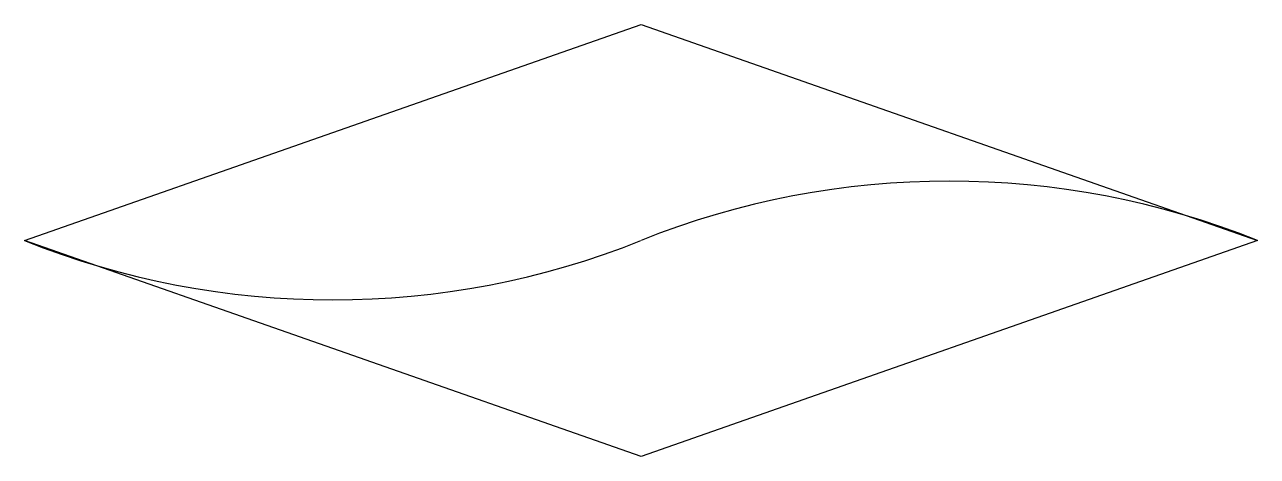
# Model space of a CAD drawing. Extents: x -2.5 to 2.5, y -0.88 to 0.88.
import ezdxf

# ---------------------------------------------------------------- set-up
doc = ezdxf.new("R2010")
doc.units = 0

msp = doc.modelspace()

# ---------------------------------------------------------------- linework, layer by layer
msp.add_lwpolyline([(-2.5, 0), (0, 0.8756), (2.5, 0), (0, -0.8756), (-2.5, 0)])
for centre, start, end in [((1.25, -3.1217), 68.1775, 111.8225), ((-1.25, 3.1217), 248.1775, 291.8225)]:
    msp.add_arc(centre, 3.3626, start, end)

doc.saveas('drawing.dxf')
